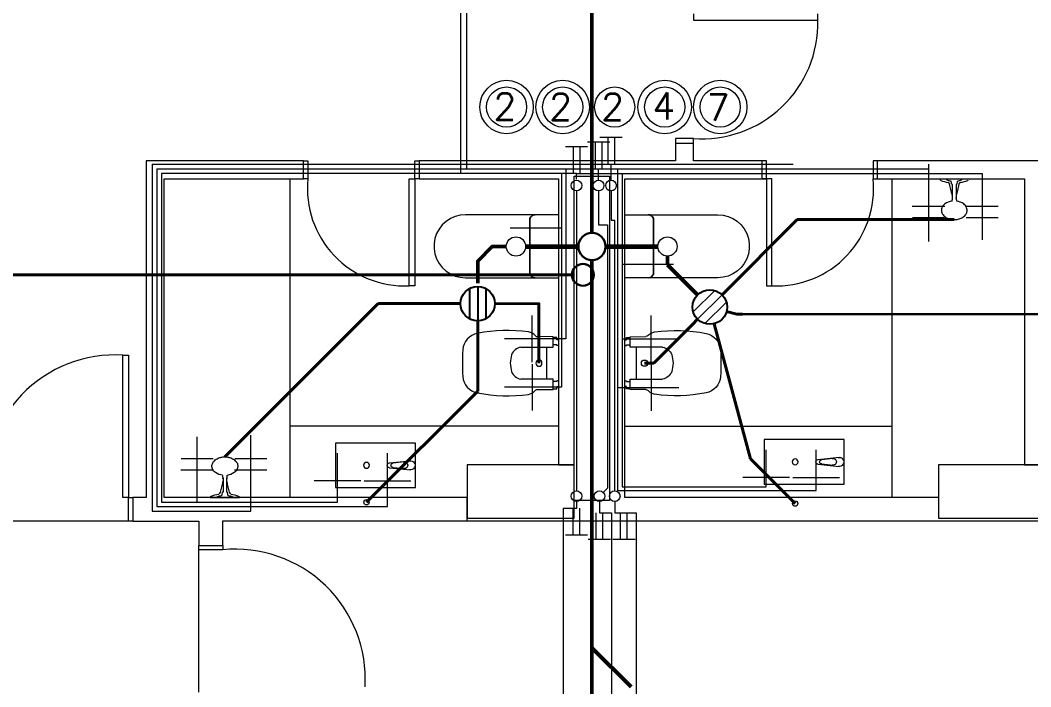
# Model space of a CAD drawing. Header units: millimetres. Extents: x 539 to 842, y -453 to -96.
# Drawn here: x 758.96 to 764.64, y -354.96 to -351.22 of the extents above; entities that cross this region are included whole.
import ezdxf

# ---------------------------------------------------------------- set-up
doc = ezdxf.new("R2010")
doc.units = ezdxf.units.MM
doc.header["$LTSCALE"] = 0.1
doc.linetypes.add('ACAD_ISO02W100', pattern=[15, 12, -3])
doc.linetypes.add('CONTINUA', pattern=[0])
doc.layers.get('0').update_dxf_attribs({"lineweight": 5})
for name, color, linetype, lineweight in [('00-Agua Caliente', 1, 'Continuous', 20), ('00-Agua Fria', 5, 'ACAD_ISO02W100', 20), ('00-Texto AC', 7, 'Continuous', 18), ('00-Texto AF', 7, 'Continuous', 18), ('A-DETL-GENF', 7, 'Continuous', 5), ('MUEBLES', 250, 'Continuous', 5), ('P-SANR-FIXT', 7, 'Continuous', 5)]:
    doc.layers.add(name, color=color, linetype=linetype, lineweight=lineweight)
for name, color, linetype in [('00-Pluvial', 40, 'Continuous'), ('00-Secundario', 24, 'Continuous'), ('00-Ventilacion', 3, 'Continuous'), ('Secundario', 24, 'Continuous'), ('Textos', 7, 'Continuous')]:
    doc.layers.add(name, color=color, linetype=linetype)
doc.layers.add('00-Primario', color=7, linetype='Continuous', true_color=0xff2400)
doc.styles.add('Romans', font='romans.shx')

# ---------------------------------------------------------------- blocks, each defined once
blk = doc.blocks.new('LLP')
at = {"layer": '00-Agua Fria', "color": 0, "linetype": 'Continuous', "lineweight": 20}
for p, q in [((-1, 2.4), (1, 2.4)), ((-0.3, 2.4), (-0.3, 0)), ((0.3, 2.4), (0.3, 0))]:
    blk.add_line(p, q, dxfattribs=at)
blk = doc.blocks.new('Shower-Valve_Trim-KOHLER-Alteo-K-TS45106 - 2_5 GPM_ 2BZ-Oil-Rubed Nickel-V9-2-TORRE-ARQ- PB _-2_14_')
at = {"color": 8}
for p, q in [((4.3611, 6.4796), (4.3663, 6.4756)), ((4.3416, 6.4003), (4.3522, 6.4435)), ((4.3522, 6.4435), (4.3551, 6.4414)), ((4.3768, 6.4189), (4.4184, 6.3975)), ((4.3311, 6.3571), (4.3416, 6.4003)), ((4.3346, 6.3575), (4.3311, 6.3571)), ((4.367, 6.3792), (4.3521, 6.3806)), ((4.36, 6.4129), (4.3738, 6.4072)), ((4.411, 6.3673), (4.3642, 6.3675)), ((4.3688, 6.383), (4.368, 6.38)), ((4.4476, 6.3637), (4.3688, 6.383)), ((4.3744, 6.4061), (4.3737, 6.4031)), ((4.3737, 6.4031), (4.4525, 6.3838)), ((4.4123, 6.3677), (4.4126, 6.369)), ((4.419, 6.3952), (4.4193, 6.3965)), ((4.46, 6.3584), (4.4521, 6.3603)), ((4.4581, 6.3847), (4.466, 6.3828)), ((4.3287, 6.3221), (4.3222, 6.3209))]:
    blk.add_line(p, q, dxfattribs=at)
for centre, radius, start, end in [((4.3633, 6.4717), 0.00488, 3.2512, 51.8578), ((3.6273, 6.4299), 0.742, 359.9319, 3.2512), ((4.3533, 6.4388), 0.00318, 6.8967, 54.9998), ((4.1344, 6.4123), 0.2237, 0.8715, 6.8967), ((4.3611, 6.4158), 0.00308, 180.8715, 247.7034), ((4.3842, 6.429), 0.0149, 179.9319, 192.5706), ((4.3766, 6.4273), 0.00706, 192.5706, 234.9792), ((4.3721, 6.421), 0.000695, 336.2295, 54.9792), ((4.3733, 6.4205), 0.000526, 158.321, 264.5285), ((4.3723, 6.4102), 0.00985, 62.7062, 84.5285), ((4.5504, 6.3502), 0.0905, 131.0901, 158.8739), ((4.5218, 6.383), 0.0469, 98.1403, 131.0901), ((4.5208, 6.3899), 0.0399, 63.1746, 98.1403), ((4.5204, 6.3891), 0.0408, 36.2602, 63.1746), ((3.6943, 6.7037), 0.742, 329.2512, 332.5706), ((4.3342, 6.3607), 0.00318, 277.5027, 325.6058), ((4.1522, 6.4853), 0.2237, 325.6058, 331.631), ((4.3518, 6.3775), 0.00308, 84.7991, 151.631), ((4.3662, 6.3551), 0.0149, 139.9319, 152.5706), ((4.3601, 6.3601), 0.00706, 97.5233, 139.9319), ((4.3591, 6.3678), 0.000695, 277.5233, 356.273), ((4.3603, 6.3677), 0.000526, 67.974, 174.1815), ((4.3642, 6.3773), 0.00985, 247.974, 269.7963), ((4.3671, 6.3802), 0.000995, 264.7991, 346.2512), ((4.3734, 6.4063), 0.000995, 346.2512, 67.7034), ((4.411, 6.3681), 0.000762, 270.102, 0.7892), ((4.4127, 6.3681), 0.000925, 95.992, 180.7892), ((4.4128, 6.3676), 0.000513, 166.2512, 262.7617), ((4.4315, 6.0165), 0.3511, 89.9462, 93.0688), ((4.418, 6.3968), 0.000762, 331.7133, 62.4005), ((4.4195, 6.396), 0.000925, 151.7133, 236.5105), ((4.4198, 6.3964), 0.000513, 69.7408, 166.2512), ((4.5985, 6.6992), 0.3511, 239.4337, 242.5563), ((4.4505, 6.3738), 0.0125, 223.4853, 233.5491), ((4.4442, 6.3652), 0.00187, 233.5491, 279.6431), ((4.4504, 6.3734), 0.0125, 98.9534, 109.0171), ((4.4538, 6.3672), 0.00706, 209.187, 256.2512), ((4.4488, 6.384), 0.00187, 52.8594, 98.9534), ((4.4225, 6.3692), 0.0319, 28.2837, 30.72), ((4.4564, 6.3779), 0.00706, 76.2512, 123.3154), ((4.5499, 6.3483), 0.0905, 173.6286, 201.4124), ((4.5007, 6.3747), 0.0652, 13.9127, 36.2602), ((4.4667, 6.3697), 0.0998, 346.2512, 359.2207), ((4.4796, 6.3695), 0.0869, 359.2207, 13.9127), ((4.3278, 6.3269), 0.00488, 280.6447, 329.2512), ((4.5094, 6.3324), 0.0469, 201.4124, 234.3622), ((4.4945, 6.3495), 0.0652, 296.2423, 318.5898), ((4.4782, 6.3639), 0.0869, 318.5898, 333.2817), ((4.4667, 6.3697), 0.0998, 333.2817, 346.2512), ((4.5053, 6.3267), 0.0399, 234.3622, 269.3279), ((4.5053, 6.3276), 0.0408, 269.3279, 296.2423)]:
    blk.add_arc(centre, radius, start, end, dxfattribs=at)
blk = doc.blocks.new('Sanitary_Toilets_Ceramica-Catalano_Zero-70-One-Piece-Close-Coupled-Syphonic - Default-V1-2-TORRE-ARQ- PB _-2_14_')
at = {"layer": 'A-DETL-GENF', "color": 8}
for p, q in [((0.0444, 0.177), (0.0015, 0.177)), ((0.0887, 0.177), (0.0444, 0.177)), ((0.1331, 0.177), (0.0887, 0.177)), ((0.1331, 0.177), (0.1423, 0.1755)), ((0.524, 0.177), (0.1331, 0.177)), ((0.1423, 0.1755), (0.1331, 0.177)), ((0.1423, 0.1755), (0.1507, 0.1713)), ((0.1507, 0.1713), (0.1423, 0.1755)), ((0.1507, 0.1713), (0.1573, 0.1646)), ((0.1573, 0.1646), (0.1507, 0.1713)), ((0.5531, 0.1746), (0.524, 0.177)), ((0.5815, 0.1674), (0.5531, 0.1746)), ((0.1573, 0.1646), (0.1616, 0.1563)), ((0.1616, 0.1563), (0.1573, 0.1646)), ((0.1616, 0.1563), (0.1631, 0.147)), ((0.1631, 0.147), (0.1616, 0.1563)), ((0.1631, 0.147), (0.1631, -0.147)), ((0.1631, 0.098), (0.1631, 0.147)), ((0.6082, 0.1557), (0.5815, 0.1674)), ((0.6327, 0.1397), (0.6082, 0.1557)), ((0.6542, 0.1199), (0.6327, 0.1397)), ((0.6722, 0.0968), (0.6542, 0.1199)), ((0.1631, 0.049), (0.1631, 0.098)), ((0.6861, 0.0711), (0.6722, 0.0968)), ((0.6956, 0.0435), (0.6861, 0.0711)), ((0.1631, 0), (0.1631, 0.049)), ((0.7004, 0.0146), (0.6956, 0.0435)), ((0.7004, -0.0146), (0.7004, 0.0146)), ((0.1631, -0.049), (0.1631, 0)), ((0.1631, -0.098), (0.1631, -0.049)), ((0.6861, -0.0711), (0.6956, -0.0435)), ((0.6956, -0.0435), (0.7004, -0.0146)), ((0.1631, -0.147), (0.1631, -0.098)), ((0.6542, -0.1199), (0.6722, -0.0968)), ((0.6722, -0.0968), (0.6861, -0.0711)), ((0.1573, -0.1646), (0.1507, -0.1713)), ((0.1507, -0.1713), (0.1573, -0.1646)), ((0.1616, -0.1563), (0.1573, -0.1646)), ((0.1573, -0.1646), (0.1616, -0.1563)), ((0.1631, -0.147), (0.1616, -0.1563)), ((0.1616, -0.1563), (0.1631, -0.147)), ((0.5531, -0.1746), (0.5815, -0.1674)), ((0.5815, -0.1674), (0.6082, -0.1557)), ((0.6082, -0.1557), (0.6327, -0.1397)), ((0.6327, -0.1397), (0.6542, -0.1199)), ((0.0015, -0.177), (0.0444, -0.177)), ((0.0444, -0.177), (0.0887, -0.177)), ((0.0887, -0.177), (0.1331, -0.177)), ((0.1423, -0.1755), (0.1331, -0.177)), ((0.1331, -0.177), (0.1423, -0.1755)), ((0.1331, -0.177), (0.524, -0.177)), ((0.1507, -0.1713), (0.1423, -0.1755)), ((0.1423, -0.1755), (0.1507, -0.1713)), ((0.524, -0.177), (0.5531, -0.1746))]:
    blk.add_line(p, q, dxfattribs=at)
blk = doc.blocks.new('Vitreous china bidet _ Debba _ Roca _ 355994xx0 - White - Debba- Roca-2705266-2-TORRE-ARQ- PB _-2_14_')
at = {"layer": 'P-SANR-FIXT', "color": 8}
for p, q in [((0.0357, 0.0802), (0.0357, 0.2622)), ((0.2143, 0.2622), (0.2143, 0.0802)), ((-0.0236, 0.1689), (-0.0236, 0.0802)), ((0.0357, 0.1159), (0.2143, 0.1159)), ((0.2736, 0.0802), (0.2738, 0.1687)), ((-0.0236, 0.0802), (-0.0194, 0.0802)), ((-0.0194, 0.0802), (-0.0194, 0.0596)), ((-0.0194, 0.0802), (0.0221, 0.0802)), ((-0.0194, 0.0596), (-0.006, 0.0596)), ((-0.006, 0.0596), (-0.006, 0.0508)), ((0.0221, 0.0802), (0.0357, 0.0802)), ((0.0221, 0.0596), (0.0221, 0.0802)), ((0.026, 0.0596), (0.0221, 0.0596)), ((0.026, 0.0508), (0.026, 0.0596)), ((0.2143, 0.0802), (0.2279, 0.0802)), ((0.224, 0.0596), (0.2279, 0.0596)), ((0.224, 0.0508), (0.224, 0.0596)), ((0.2279, 0.0802), (0.2694, 0.0802)), ((0.2279, 0.0596), (0.2279, 0.0802)), ((0.256, 0.0508), (0.256, 0.0596)), ((0.256, 0.0596), (0.2694, 0.0596)), ((0.2694, 0.0596), (0.2694, 0.0802)), ((0.2694, 0.0802), (0.2736, 0.0802))]:
    blk.add_line(p, q, dxfattribs=at)
for centre, radius, start, end in [((0.0575, 0.4868), 0.1013, 93.8692, 168.7556), ((0.125, -0.5106), 1.1009, 86.1308, 93.8692), ((0.1925, 0.4868), 0.1013, 11.2444, 86.1308), ((0.8089, 0.3374), 0.8673, 168.7556, 187.8739), ((-0.5589, 0.3374), 0.8673, 352.1261, 11.2444), ((0.1, 0.2529), 0.0649, 110.1691, 171.8309), ((0.1293, 0.1353), 0.1859, 91.3288, 106.151), ((0.1207, 0.1353), 0.1859, 73.849, 88.6712), ((0.15, 0.2529), 0.0649, 8.1691, 69.8309), ((0.0086, 0.2267), 0.0594, 187.8739, 225.1331), ((-0.0411, 0.1689), 0.0175, 0, 63.7001), ((0.125, 0.1608), 0.0175, 0, 180), ((0.2904, 0.1686), 0.0167, 126.2715, 179.7285), ((0.2414, 0.2267), 0.0594, 311.2548, 352.1261), ((0.125, 0.1608), 0.0175, 180, 0)]:
    blk.add_arc(centre, radius, start, end, dxfattribs=at)
blk = doc.blocks.new('Bacha 45x25cm')
at = {"layer": 'MUEBLES', "color": 8}
for p, q in [((0.1116, 0.1456), (0.0994, 0.0278)), ((0.1062, 0.0625), (0.1134, 0.1271)), ((0.1367, 0.1258), (0.1438, 0.0625)), ((0.1384, 0.1456), (0.1506, 0.0278))]:
    blk.add_line(p, q, dxfattribs=at)
blk.add_lwpolyline([(0, 0.45), (0.25, 0.45), (0.25, 0), (0, 0)], close=True, dxfattribs=at)
blk.add_circle((0.125, 0.275), 0.0166, dxfattribs=at)
for centre, radius, start, end in [((0.125, 0.1456), 0.0134, 0, 180), ((0.125, 0.1258), 0.0117, 360, 173.6414), ((0.125, 0.0625), 0.0188, 167.2829, 12.8468), ((0.125, 0.0278), 0.0256, 168.1721, 11.8279)]:
    blk.add_arc(centre, radius, start, end, dxfattribs=at)
blk = doc.blocks.new('Shower-Valve_Trim-KOHLER-Alteo-K-TS45106 - 2_5 GPM_ 2BZ-Oil-Rubed Nickel-V13-2-TORRE-ARQ- PB _-2_14_')
at = {"layer": 'P-SANR-FIXT'}
for p, q in [((1.611, -12.1876), (1.6021, -12.2238)), ((1.6045, -12.1888), (1.611, -12.1876)), ((1.4751, -12.2514), (1.4672, -12.2495)), ((1.4732, -12.2251), (1.4811, -12.227)), ((1.5595, -12.2698), (1.4807, -12.2505)), ((1.4856, -12.2304), (1.5644, -12.2497)), ((1.5209, -12.2345), (1.5206, -12.2357)), ((1.5222, -12.234), (1.569, -12.2342)), ((1.5644, -12.2497), (1.5652, -12.2467)), ((1.5662, -12.2459), (1.5811, -12.2473)), ((1.6021, -12.2238), (1.5916, -12.267)), ((1.5986, -12.2243), (1.6021, -12.2238)), ((1.5142, -12.2619), (1.5139, -12.2632)), ((1.5564, -12.2856), (1.5148, -12.2642)), ((1.5588, -12.2728), (1.5595, -12.2698)), ((1.5732, -12.2796), (1.5594, -12.2739)), ((1.581, -12.3102), (1.5722, -12.3464)), ((1.581, -12.3102), (1.5781, -12.3081)), ((1.5916, -12.267), (1.581, -12.3102)), ((1.5722, -12.3464), (1.5669, -12.3423))]:
    blk.add_line(p, q, dxfattribs=at)
for centre, radius, start, end in [((1.4664, -12.2364), 0.0998, 153.2887, 166.2582), ((1.455, -12.2306), 0.0869, 138.5968, 153.2887), ((1.4387, -12.2162), 0.0652, 116.2493, 138.5968), ((1.4279, -12.1943), 0.0408, 89.3349, 116.2493), ((1.4279, -12.1935), 0.0399, 54.3692, 89.3349), ((1.4238, -12.1991), 0.0469, 21.4194, 54.3692), ((1.3832, -12.215), 0.0905, 353.6356, 21.4194), ((2.2389, -12.5704), 0.742, 149.2582, 152.5776), ((1.6054, -12.1936), 0.00488, 100.6517, 149.2582), ((1.4664, -12.2364), 0.0998, 166.2582, 179.2277), ((1.4536, -12.2362), 0.0869, 179.2277, 193.9197), ((1.4325, -12.2414), 0.0652, 193.9197, 216.2672), ((1.3828, -12.2169), 0.0905, 311.0971, 338.8809), ((1.4768, -12.2446), 0.00706, 256.2582, 303.3224), ((1.4794, -12.2339), 0.00706, 29.194, 76.2582), ((1.5107, -12.2359), 0.0319, 208.2907, 210.727), ((1.4844, -12.2507), 0.00187, 232.8664, 278.9604), ((1.4827, -12.2402), 0.0125, 278.9604, 289.0241), ((1.489, -12.232), 0.00187, 53.5561, 99.6501), ((1.4826, -12.2405), 0.0125, 43.4923, 53.5561), ((1.3347, -12.566), 0.3511, 59.4407, 62.5633), ((1.5017, -11.8832), 0.3511, 269.9532, 273.0757), ((1.5204, -12.2343), 0.000513, 346.2582, 82.7687), ((1.5205, -12.2348), 0.000925, 275.999, 0.7962), ((1.5222, -12.2348), 0.000762, 90.109, 180.7962), ((1.5661, -12.2469), 0.000995, 84.8061, 166.2582), ((1.569, -12.244), 0.00985, 67.981, 89.8033), ((1.5728, -12.2344), 0.000526, 247.981, 354.1885), ((1.5741, -12.2345), 0.000695, 97.5303, 176.28), ((1.573, -12.2268), 0.00706, 277.5303, 319.9389), ((1.567, -12.2218), 0.0149, 319.9389, 332.5776), ((1.5814, -12.2442), 0.00308, 264.8061, 331.638), ((1.781, -12.352), 0.2237, 145.6128, 151.638), ((1.599, -12.2274), 0.00318, 97.5097, 145.6128), ((1.4128, -12.2559), 0.0408, 216.2672, 243.1815), ((1.4124, -12.2567), 0.0399, 243.1815, 278.1473), ((1.4114, -12.2497), 0.0469, 278.1473, 311.0971), ((1.5134, -12.2631), 0.000513, 249.7478, 346.2582), ((1.5137, -12.2627), 0.000925, 331.7203, 56.5175), ((1.5152, -12.2635), 0.000762, 151.7203, 242.4075), ((1.5609, -12.2769), 0.00985, 242.7132, 264.5355), ((1.5598, -12.273), 0.000995, 166.2582, 247.7104), ((1.5599, -12.2872), 0.000526, 338.328, 84.5355), ((1.5611, -12.2877), 0.000695, 156.2365, 234.9862), ((1.5566, -12.294), 0.00706, 12.5776, 54.9862), ((1.549, -12.2957), 0.0149, 359.9389, 12.5776), ((2.3059, -12.2966), 0.742, 179.9389, 183.2582), ((1.5721, -12.2825), 0.00308, 0.8785, 67.7104), ((1.7988, -12.279), 0.2237, 180.8785, 186.9037), ((1.5799, -12.3055), 0.00318, 186.9037, 235.0068), ((1.5699, -12.3384), 0.00488, 183.2582, 231.8648)]:
    blk.add_arc(centre, radius, start, end, dxfattribs=at)
blk = doc.blocks.new('Shower-Valve_Trim-KOHLER-Alteo-K-TS45106 - 2_5 GPM_ 2BZ-Oil-Rubed Nickel-V14-2-TORRE-ARQ- PB _-2_14_')
at = {"color": 8}
for p, q in [((1.611, -12.1876), (1.6021, -12.2238)), ((1.6045, -12.1888), (1.611, -12.1876)), ((1.4751, -12.2514), (1.4672, -12.2495)), ((1.4732, -12.2251), (1.4811, -12.227)), ((1.5595, -12.2698), (1.4807, -12.2505)), ((1.4856, -12.2304), (1.5644, -12.2497)), ((1.5209, -12.2345), (1.5206, -12.2357)), ((1.5222, -12.234), (1.569, -12.2342)), ((1.5644, -12.2497), (1.5652, -12.2467)), ((1.5662, -12.2459), (1.5811, -12.2473)), ((1.6021, -12.2238), (1.5916, -12.267)), ((1.5986, -12.2243), (1.6021, -12.2238)), ((1.5142, -12.2619), (1.5139, -12.2632)), ((1.5564, -12.2856), (1.5148, -12.2642)), ((1.5588, -12.2728), (1.5595, -12.2698)), ((1.5732, -12.2796), (1.5594, -12.2739)), ((1.581, -12.3102), (1.5722, -12.3464)), ((1.581, -12.3102), (1.5781, -12.3081)), ((1.5916, -12.267), (1.581, -12.3102)), ((1.5722, -12.3464), (1.5669, -12.3423))]:
    blk.add_line(p, q, dxfattribs=at)
for centre, radius, start, end in [((1.4664, -12.2364), 0.0998, 153.2887, 166.2582), ((1.455, -12.2306), 0.0869, 138.5968, 153.2887), ((1.4387, -12.2162), 0.0652, 116.2493, 138.5968), ((1.4279, -12.1943), 0.0408, 89.3349, 116.2493), ((1.4279, -12.1935), 0.0399, 54.3692, 89.3349), ((1.4238, -12.1991), 0.0469, 21.4194, 54.3692), ((1.3832, -12.215), 0.0905, 353.6356, 21.4194), ((2.2389, -12.5704), 0.742, 149.2582, 152.5776), ((1.6054, -12.1936), 0.00488, 100.6517, 149.2582), ((1.4664, -12.2364), 0.0998, 166.2582, 179.2277), ((1.4536, -12.2362), 0.0869, 179.2277, 193.9197), ((1.4325, -12.2414), 0.0652, 193.9197, 216.2672), ((1.3828, -12.2169), 0.0905, 311.0971, 338.8809), ((1.4768, -12.2446), 0.00706, 256.2582, 303.3224), ((1.4794, -12.2339), 0.00706, 29.194, 76.2582), ((1.5107, -12.2359), 0.0319, 208.2907, 210.727), ((1.4844, -12.2507), 0.00187, 232.8664, 278.9604), ((1.4827, -12.2402), 0.0125, 278.9604, 289.0241), ((1.489, -12.232), 0.00187, 53.5561, 99.6501), ((1.4826, -12.2405), 0.0125, 43.4923, 53.5561), ((1.3347, -12.566), 0.3511, 59.4407, 62.5633), ((1.5017, -11.8832), 0.3511, 269.9532, 273.0757), ((1.5204, -12.2343), 0.000513, 346.2582, 82.7687), ((1.5205, -12.2348), 0.000925, 275.999, 0.7962), ((1.5222, -12.2348), 0.000762, 90.109, 180.7962), ((1.5661, -12.2469), 0.000995, 84.8061, 166.2582), ((1.569, -12.244), 0.00985, 67.981, 89.8033), ((1.5728, -12.2344), 0.000526, 247.981, 354.1885), ((1.5741, -12.2345), 0.000695, 97.5303, 176.28), ((1.573, -12.2268), 0.00706, 277.5303, 319.9389), ((1.567, -12.2218), 0.0149, 319.9389, 332.5776), ((1.5814, -12.2442), 0.00308, 264.8061, 331.638), ((1.781, -12.352), 0.2237, 145.6128, 151.638), ((1.599, -12.2274), 0.00318, 97.5097, 145.6128), ((1.4128, -12.2559), 0.0408, 216.2672, 243.1815), ((1.4124, -12.2567), 0.0399, 243.1815, 278.1473), ((1.4114, -12.2497), 0.0469, 278.1473, 311.0971), ((1.5134, -12.2631), 0.000513, 249.7478, 346.2582), ((1.5137, -12.2627), 0.000925, 331.7203, 56.5175), ((1.5152, -12.2635), 0.000762, 151.7203, 242.4075), ((1.5609, -12.2769), 0.00985, 242.7132, 264.5355), ((1.5598, -12.273), 0.000995, 166.2582, 247.7104), ((1.5599, -12.2872), 0.000526, 338.328, 84.5355), ((1.5611, -12.2877), 0.000695, 156.2365, 234.9862), ((1.5566, -12.294), 0.00706, 12.5776, 54.9862), ((1.549, -12.2957), 0.0149, 359.9389, 12.5776), ((2.3059, -12.2966), 0.742, 179.9389, 183.2582), ((1.5721, -12.2825), 0.00308, 0.8785, 67.7104), ((1.7988, -12.279), 0.2237, 180.8785, 186.9037), ((1.5799, -12.3055), 0.00318, 186.9037, 235.0068), ((1.5699, -12.3384), 0.00488, 183.2582, 231.8648)]:
    blk.add_arc(centre, radius, start, end, dxfattribs=at)
blk = doc.blocks.new('2-PB F')
at = {"color": 8, "lineweight": 18}
for p, q in [((762.7412, -351.186), (762.7412, -351.221)), ((763.4412, -351.221), (763.4412, -351.186)), ((762.7412, -351.221), (763.4412, -351.221)), ((762.7412, -351.886), (762.6412, -351.886)), ((762.6412, -351.886), (762.6412, -351.911)), ((762.7412, -351.911), (762.7412, -351.886)), ((762.6412, -351.911), (762.6412, -352.011)), ((762.6412, -351.911), (762.7412, -351.911)), ((762.7412, -352.011), (762.7412, -351.911)), ((760.5515, -352.011), (759.668, -352.011)), ((759.668, -352.011), (759.668, -353.902)), ((759.668, -352.0135), (759.6695, -352.0135)), ((760.5515, -352.0117), (760.5765, -352.0117)), ((760.5515, -352.1117), (760.5515, -352.0117)), ((760.5765, -352.0117), (760.5765, -352.1117)), ((761.1765, -352.0117), (761.2015, -352.0117)), ((761.1765, -352.1117), (761.1765, -352.0117)), ((762.6412, -352.011), (761.2015, -352.011)), ((761.2015, -352.0117), (761.2015, -352.1117)), ((763.1262, -352.011), (762.7412, -352.011)), ((763.1512, -352.0117), (763.1262, -352.0117)), ((763.1262, -352.0117), (763.1262, -352.1117)), ((763.1512, -352.1117), (763.1512, -352.0117)), ((763.7762, -352.0117), (763.7512, -352.0117)), ((763.7512, -352.0117), (763.7512, -352.1117)), ((764.703, -352.011), (763.7762, -352.011)), ((763.7762, -352.1117), (763.7762, -352.0117)), ((759.7695, -352.1125), (760.5515, -352.1125)), ((759.7695, -353.9015), (759.7695, -352.1125)), ((760.5765, -352.1117), (760.5515, -352.1117)), ((761.145, -352.1125), (761.1765, -352.1125)), ((761.145, -352.7125), (761.145, -352.1125)), ((761.2015, -352.1117), (761.1765, -352.1117)), ((761.2015, -352.1125), (761.1765, -352.1125)), ((761.1765, -352.1125), (761.1765, -352.7125)), ((761.2015, -352.1125), (761.9845, -352.1125)), ((761.9845, -352.1125), (761.9845, -353.7177)), ((762.071, -352.096), (762.2702, -352.096)), ((762.071, -353.7177), (762.071, -352.096)), ((762.2702, -352.096), (762.2702, -353.9015)), ((762.3567, -352.1125), (763.1262, -352.1125)), ((762.3567, -353.9015), (762.3567, -352.1125)), ((763.1262, -352.1117), (763.1512, -352.1117)), ((763.1512, -352.1125), (763.1262, -352.1125)), ((763.1512, -352.1125), (763.1512, -352.7125)), ((763.1827, -352.1125), (763.1512, -352.1125)), ((763.1827, -352.7125), (763.1827, -352.1125)), ((763.7512, -352.1117), (763.7762, -352.1117)), ((763.7762, -352.1125), (764.6015, -352.1125)), ((764.6015, -352.1125), (764.6015, -353.718)), ((761.1765, -352.7125), (761.145, -352.7125)), ((763.1512, -352.7125), (763.1827, -352.7125)), ((759.5373, -353.102), (759.568, -353.102)), ((759.5373, -353.902), (759.5373, -353.102)), ((759.568, -353.102), (759.568, -353.902)), ((762.071, -353.718), (761.471, -353.718)), ((761.471, -353.718), (761.471, -353.9015)), ((761.9845, -353.7177), (762.071, -353.7177)), ((762.071, -354.018), (762.071, -353.718)), ((764.6015, -353.718), (764.118, -353.718)), ((764.118, -353.718), (764.118, -353.9015)), ((764.6045, -353.718), (764.6015, -353.718)), ((764.6015, -353.718), (764.718, -353.718)), ((764.6055, -353.718), (764.6045, -353.718)), ((764.618, -353.718), (764.6055, -353.718)), ((764.718, -353.718), (764.618, -353.718)), ((759.568, -353.902), (759.5373, -353.902)), ((759.568, -353.9019), (759.593, -353.9019)), ((759.568, -354.0355), (759.568, -353.9019)), ((759.593, -353.9019), (759.593, -354.0355)), ((759.668, -353.902), (759.593, -353.902)), ((761.471, -353.9015), (759.7695, -353.9015)), ((761.471, -353.9015), (761.471, -353.9045)), ((761.471, -354.018), (761.471, -353.9015)), ((761.471, -353.9045), (761.471, -353.9055)), ((761.471, -353.9055), (761.471, -353.918)), ((761.471, -353.918), (761.471, -354.018)), ((762.2702, -353.9015), (762.2702, -353.918)), ((764.118, -353.9015), (762.3567, -353.9015)), ((764.118, -353.9015), (764.118, -353.9045)), ((764.118, -353.9045), (764.118, -353.9055)), ((764.118, -353.9055), (764.118, -353.918)), ((764.118, -353.918), (764.118, -354.018)), ((759.568, -354.0355), (758.768, -354.0355)), ((759.593, -354.0355), (759.568, -354.0355)), ((759.593, -354.034), (759.668, -354.034)), ((759.593, -354.0355), (759.9643, -354.0355)), ((759.668, -354.0355), (759.668, -354.034)), ((759.6695, -354.033), (759.6695, -354.0355)), ((759.9643, -354.0355), (759.9643, -354.1705)), ((760.0978, -354.033), (761.471, -354.033)), ((760.0978, -354.1705), (760.0978, -354.033)), ((761.471, -354.018), (762.071, -354.018)), ((761.471, -354.033), (761.471, -354.018)), ((761.471, -354.033), (764.733, -354.033)), ((764.118, -354.018), (764.6015, -354.018)), ((764.6015, -354.018), (764.6045, -354.018)), ((764.6045, -354.018), (764.6055, -354.018)), ((764.6055, -354.018), (764.618, -354.018)), ((764.618, -354.018), (764.718, -354.018)), ((759.9643, -354.1705), (760.0979, -354.1705)), ((759.9643, -354.1955), (759.9643, -354.1705)), ((759.9643, -354.9955), (759.9643, -354.1955)), ((760.0979, -354.1955), (759.9643, -354.1955)), ((760.0979, -354.1705), (760.0979, -354.1955))]:
    blk.add_line(p, q, dxfattribs=at)
at = {"color": 8, "lineweight": 5}
for p, q in [((760.4753, -352.1126), (760.4754, -353.9011)), ((763.8567, -352.1124), (763.8568, -353.9014)), ((761.9837, -353.5011), (760.4754, -353.5011)), ((762.3567, -353.501), (763.8567, -353.5009))]:
    blk.add_line(p, q, dxfattribs=at)
at = {"color": 8, "linetype": 'CONTINUA', "lineweight": 13}
blk.add_line((762.2702, -353.918), (762.071, -353.918), dxfattribs=at)
at = {"color": 8, "lineweight": 18}
for centre, radius, start, end in [((762.788, -351.2343), 0.6534, 265.8984, 1.164), ((761.1202, -352.1666), 0.5464, 174.312, 272.5983), ((763.2075, -352.1666), 0.5464, 267.4017, 5.688), ((759.4949, -353.8311), 0.7303, 86.6701, 185.5698), ((760.1687, -354.9224), 0.7303, 356.6701, 95.5698)]:
    blk.add_arc(centre, radius, start, end, dxfattribs=at)
at = {"layer": 'MUEBLES', "lineweight": 5, "xscale": -1.000000000000001, "rotation": 90.00000028543415}
for p in [(761.1807, -353.5958), (763.5882, -353.5766)]:
    blk.add_blockref('Bacha 45x25cm', p, dxfattribs=at)
at = {"layer": 'P-SANR-FIXT', "lineweight": 5}
for name, p, rotation in [('Shower-Valve_Trim-KOHLER-Alteo-K-TS45106 - 2_5 GPM_ 2BZ-Oil-Rubed Nickel-V9-2-TORRE-ARQ- PB _-2_14_', (756.9574, -349.4176), 283.7592465632944), ('Sanitary_Toilets_Ceramica-Catalano_Zero-70-One-Piece-Close-Coupled-Syphonic - Default-V1-2-TORRE-ARQ- PB _-2_14_', (761.9852, -352.4904), 180.0034968838609), ('Vitreous china bidet _ Debba _ Roca _ 355994xx0 - White - Debba- Roca-2705266-2-TORRE-ARQ- PB _-2_14_', (762.0345, -353.272), 90.0034969296355)]:
    blk.add_blockref(name, p, dxfattribs=dict(at, rotation=rotation))
for name, p, xscale, rotation in [('Sanitary_Toilets_Ceramica-Catalano_Zero-70-One-Piece-Close-Coupled-Syphonic - Default-V1-2-TORRE-ARQ- PB _-2_14_', (762.3552, -352.4903), -0.9999999999999991, 180.003496975409), ('Vitreous china bidet _ Debba _ Roca _ 355994xx0 - White - Debba- Roca-2705266-2-TORRE-ARQ- PB _-2_14_', (762.306, -353.272), -1, 270.0034969296346), ('Shower-Valve_Trim-KOHLER-Alteo-K-TS45106 - 2_5 GPM_ 2BZ-Oil-Rubed Nickel-V13-2-TORRE-ARQ- PB _-2_14_', (748.5736, -349.4386), -1, 76.24075343670569), ('Shower-Valve_Trim-KOHLER-Alteo-K-TS45106 - 2_5 GPM_ 2BZ-Oil-Rubed Nickel-V14-2-TORRE-ARQ- PB _-2_14_', (748.5736, -349.4386), -1, 76.24075343670569)]:
    blk.add_blockref(name, p, dxfattribs=dict(at, xscale=xscale, rotation=rotation))

msp = doc.modelspace()

# ---------------------------------------------------------------- linework, layer by layer
at = {"layer": '00-Agua Caliente', "color": 1, "linetype": 'Continuous', "lineweight": 20}
for p, q in [((764.0615, -352.0301), (764.0615, -352.4634)), ((763.9703, -352.2662), (764.1528, -352.2662)), ((763.9716, -352.3292), (764.1514, -352.3292)), ((761.8367, -353.1415), (761.8367, -352.8797)), ((762.0258, -353.0106), (761.6812, -353.0106)), ((762.5045, -353.1525), (762.5045, -353.4142)), ((762.3153, -353.2833), (762.6599, -353.2833)), ((760.2552, -353.9789), (760.2552, -353.551)), ((761.0236, -353.9531), (761.0236, -353.6526)), ((763.4311, -353.8624), (763.4311, -353.6333)), ((760.3451, -353.6852), (760.1653, -353.6852)), ((760.3465, -353.7482), (760.164, -353.7482)), ((760.8927, -353.808), (761.1545, -353.808)), ((763.3002, -353.7888), (763.562, -353.7888))]:
    msp.add_line(p, q, dxfattribs=at)
at = {"layer": '00-Agua Caliente', "linetype": 'CONTINUA'}
for points in [[(760.853, -349.1981), (760.853, -351.0164), (761.4663, -351.0164), (761.4663, -352.0559)], [(759.7282, -352.0559), (764.0615, -352.0559)], [(759.7282, -352.0559), (759.7282, -353.9531)], [(762.0258, -352.0559), (762.0258, -353.0106)], [(762.209, -352.1198), (762.209, -352.0559)], [(762.3153, -352.0559), (762.3153, -353.8624)], [(762.209, -352.1798), (762.209, -352.3701), (762.2591, -352.3701), (762.2591, -353.8491)], [(762.2352, -353.873), (762.2591, -353.8491)], [(762.3153, -353.8624), (763.4311, -353.8624)], [(762.2139, -353.9242), (762.2139, -353.9881)], [(759.7282, -353.9531), (761.0236, -353.9531)], [(762.2139, -353.9881), (762.2816, -353.9881), (762.2816, -355.5055)]]:
    msp.add_lwpolyline(points, dxfattribs=at)
at = {"layer": '00-Agua Caliente', "linetype": 'ACAD_ISO02W100', "ltscale": 3}
for points in [[(759.7024, -352.0301), (764.0615, -352.0301)], [(759.7024, -352.0301), (759.7024, -353.9789)], [(762.279, -352.1198), (762.279, -352.0301)], [(762.279, -352.1798), (762.279, -352.3443), (762.2996, -352.3443)], [(762.2996, -353.8642), (762.2996, -352.3443)], [(762.2996, -353.9242), (762.2996, -353.9881)], [(759.7024, -353.9789), (760.2552, -353.9789)], [(762.2996, -353.9881), (762.4205, -353.9881), (762.4205, -355.4797)]]:
    msp.add_lwpolyline(points, dxfattribs=at)
at = {"layer": '00-Agua Caliente', "color": 1}
for centre, radius in [((762.0074, -351.7085), 0.15), ((762.0074, -351.7085), 0.1127), ((762.2994, -351.7085), 0.1127)]:
    msp.add_circle(centre, radius, dxfattribs=at)
at = {"layer": '00-Agua Caliente', "color": 1, "linetype": 'CONTINUA', "lineweight": 20}
for centre in [(762.209, -352.1498), (762.279, -352.1498), (762.2139, -353.8942), (762.2996, -353.8942)]:
    msp.add_circle(centre, 0.03, dxfattribs=at)
at = {"layer": '00-Agua Fria', "color": 5, "linetype": 'Continuous', "lineweight": 20}
for p, q in [((764.3626, -352.0817), (764.3626, -352.4537)), ((764.2713, -352.2662), (764.4538, -352.2662)), ((764.2726, -352.3292), (764.4525, -352.3292)), ((762.0001, -352.3897), (761.712, -352.3897)), ((762.3411, -352.5909), (762.6291, -352.5909)), ((762.5045, -353.1419), (762.5045, -352.8801)), ((762.3411, -353.011), (762.6599, -353.011)), ((761.8367, -353.152), (761.8367, -353.4138)), ((762.0001, -353.2829), (761.6812, -353.2829)), ((759.9542, -353.9273), (759.9542, -353.5607)), ((760.7429, -353.9273), (760.7429, -353.6526)), ((763.1504, -353.8424), (763.1504, -353.6333)), ((760.0441, -353.6852), (759.8642, -353.6852)), ((760.0454, -353.7482), (759.8629, -353.7482)), ((760.8738, -353.808), (760.612, -353.808)), ((763.2813, -353.7888), (763.0195, -353.7888))]:
    msp.add_line(p, q, dxfattribs=at)
at = {"layer": '00-Agua Fria', "ltscale": 3}
for points in [[(760.8241, -349.5287), (760.8241, -351.0447), (761.4335, -351.0447), (761.4335, -352.0817)], [(762.0849, -352.1131), (762.0849, -352.0817), (759.754, -352.0817)], [(759.754, -352.0817), (759.754, -353.9273)], [(762.0001, -352.0817), (762.0001, -353.2829)], [(762.0849, -352.0817), (764.3626, -352.0817)], [(762.3411, -352.0817), (762.3411, -353.8424)], [(762.0849, -352.1798), (762.0849, -353.8642)], [(762.3411, -353.8424), (763.1504, -353.8424)], [(759.754, -353.9273), (760.7429, -353.9273)], [(762.0849, -353.9242), (762.0849, -353.9633)], [(762.0849, -353.9633), (762.0101, -353.9633), (762.0101, -355.535)]]:
    msp.add_lwpolyline(points, dxfattribs=at)
at = {"layer": '00-Agua Fria', "linetype": 'CONTINUA', "lineweight": 20}
for centre, radius in [((761.6922, -351.7085), 0.15), ((761.6922, -351.7085), 0.1127), ((762.0849, -352.1498), 0.03), ((762.0849, -353.8942), 0.03)]:
    msp.add_circle(centre, radius, dxfattribs=at)
at = {"layer": '00-Pluvial', "lineweight": 40}
msp.add_lwpolyline([(762.0599, -352.6511), (752.2556, -352.6511)], dxfattribs=at)
at = {"layer": '00-Pluvial', "lineweight": 20}
for radius in [0.15, 0.1127]:
    msp.add_circle((762.8923, -351.7085), radius, dxfattribs=at)
at = {"layer": '00-Pluvial', "lineweight": 30}
msp.add_circle((762.1211, -352.6511), 0.0612, dxfattribs=at)
at = {"layer": '00-Primario', "lineweight": 50}
for points in [[(762.1719, -352.4153), (762.1719, -344.1831)], [(761.6922, -352.4918), (761.6119, -352.4918), (761.53, -352.5737), (761.53, -352.6984)], [(762.1719, -352.5684), (762.1719, -355.4145)], [(762.5962, -352.546), (762.5962, -352.5945)], [(762.7654, -352.7638), (762.5962, -352.5945)], [(762.3912, -354.9656), (762.1719, -354.7463)]]:
    msp.add_lwpolyline(points, dxfattribs=at)
at = {"layer": '00-Primario', "lineweight": 60}
for points in [[(761.8004, -352.4918), (762.0954, -352.4918)], [(762.2484, -352.4918), (762.542, -352.4918)]]:
    msp.add_lwpolyline(points, dxfattribs=at)
at = {"layer": '00-Primario', "lineweight": 20}
for centre, radius in [((762.5804, -351.7085), 0.1127), ((761.745, -352.4918), 0.0541), ((762.5962, -352.4918), 0.0541)]:
    msp.add_circle(centre, radius, dxfattribs=at)
at = {"layer": '00-Primario', "lineweight": 30}
msp.add_circle((762.1719, -352.4918), 0.0765, dxfattribs=at)
at = {"layer": '00-Secundario'}
for p, q in [((761.484, -352.7278), (761.484, -352.8979)), ((761.53, -352.7161), (761.53, -352.9096)), ((761.576, -352.7278), (761.576, -352.8979))]:
    msp.add_line(p, q, dxfattribs=at)
at = {"layer": '00-Secundario', "lineweight": 15}
for p, q in [((762.8618, -352.7396), (762.741, -352.8594)), ((762.9022, -352.7638), (762.7654, -352.9006)), ((762.9266, -352.8049), (762.8058, -352.9247))]:
    msp.add_line(p, q, dxfattribs=at)
at = {"layer": '00-Secundario', "lineweight": 30}
msp.add_lwpolyline([(763.0175, -352.8728), (768.0243, -352.8728), (768.6253, -352.2712)], dxfattribs=at)
at = {"layer": '00-Secundario', "lineweight": 40}
for points in [[(762.9022, -352.7638), (763.3251, -352.3409)], [(763.3251, -352.3409), (764.2067, -352.3409)], [(760.9707, -352.8129), (760.1101, -353.6735)], [(761.4333, -352.8129), (760.9707, -352.8129)], [(761.6267, -352.8129), (761.8742, -352.8132)], [(761.8742, -352.8132), (761.8742, -352.8132), (761.8737, -353.147)], [(762.9272, -352.8572), (762.9852, -352.8728)], [(761.53, -352.9096), (761.53, -353.3037)], [(762.7654, -352.9006), (762.7364, -352.9296)], [(762.9852, -352.8728), (763.0175, -352.8728)], [(762.519, -353.147), (762.7364, -352.9296)], [(762.8588, -352.9256), (763.0622, -353.6846)], [(762.4667, -353.147), (762.519, -353.147)], [(761.53, -353.3037), (760.9057, -353.928)], [(763.0622, -353.6846), (763.3132, -353.9356)]]:
    msp.add_lwpolyline(points, dxfattribs=at)
at = {"layer": '00-Secundario', "lineweight": 25}
for centre in [(761.53, -352.8129), (762.8338, -352.8322), (762.8338, -352.8322)]:
    msp.add_circle(centre, 0.0967, dxfattribs=at)
at = {"layer": '00-Ventilacion', "color": 3, "lineweight": 20}
msp.add_circle((762.5804, -351.7085), 0.15, dxfattribs=at)
at = {"layer": 'Secundario', "linetype": 'Continuous', "lineweight": 20}
for centre in [(760.9057, -353.928), (763.3132, -353.9356)]:
    msp.add_circle(centre, 0.0151, dxfattribs=at)

# ---------------------------------------------------------------- block references
at = {"color": 2, "linetype": 'CONTINUA', "lineweight": 13}
msp.add_blockref('2-PB F', (0, 0), dxfattribs=at)
at = {"layer": '00-Agua Caliente', "color": 1, "linetype": 'Continuous', "lineweight": 20, "xscale": -0.0625, "yscale": 0.0625, "zscale": 0.0625}
for p in [(762.279, -352.0301), (762.209, -352.0559)]:
    msp.add_blockref('LLP', p, dxfattribs=at)
at = {"layer": '00-Agua Caliente', "color": 1, "linetype": 'Continuous', "lineweight": 20, "xscale": 0.0625, "yscale": 0.0625, "zscale": 0.0625, "rotation": 180}
for p in [(762.2139, -353.9881), (762.3514, -353.9881)]:
    msp.add_blockref('LLP', p, dxfattribs=at)
at = {"layer": '00-Agua Fria', "linetype": 'Continuous', "lineweight": 20, "xscale": -0.0625, "yscale": 0.0625, "zscale": 0.0625}
msp.add_blockref('LLP', (762.0849, -352.0817), dxfattribs=at)
at = {"layer": '00-Agua Fria', "linetype": 'Continuous', "lineweight": 20, "xscale": 0.0625, "yscale": 0.0625, "zscale": 0.0625, "rotation": 180}
msp.add_blockref('LLP', (762.0849, -353.9623), dxfattribs=at)

# ---------------------------------------------------------------- texts
at = {"layer": '00-Texto AC', "style": 'Romans'}
for p in [(761.9317, -351.7817), (762.2237, -351.7817)]:
    msp.add_text('2', height=0.15, rotation=360, dxfattribs=at).set_placement(p)
at = {"layer": '00-Texto AF', "style": 'Romans'}
msp.add_text('2', height=0.15, rotation=360, dxfattribs=at).set_placement((761.6188, -351.7799))
at = {"layer": 'Textos', "style": 'Romans'}
for s, p in [('4', (762.5111, -351.7778)), ('7', (762.8157, -351.7862))]:
    msp.add_text(s, height=0.15, rotation=360, dxfattribs=at).set_placement(p)

doc.saveas('drawing.dxf')
